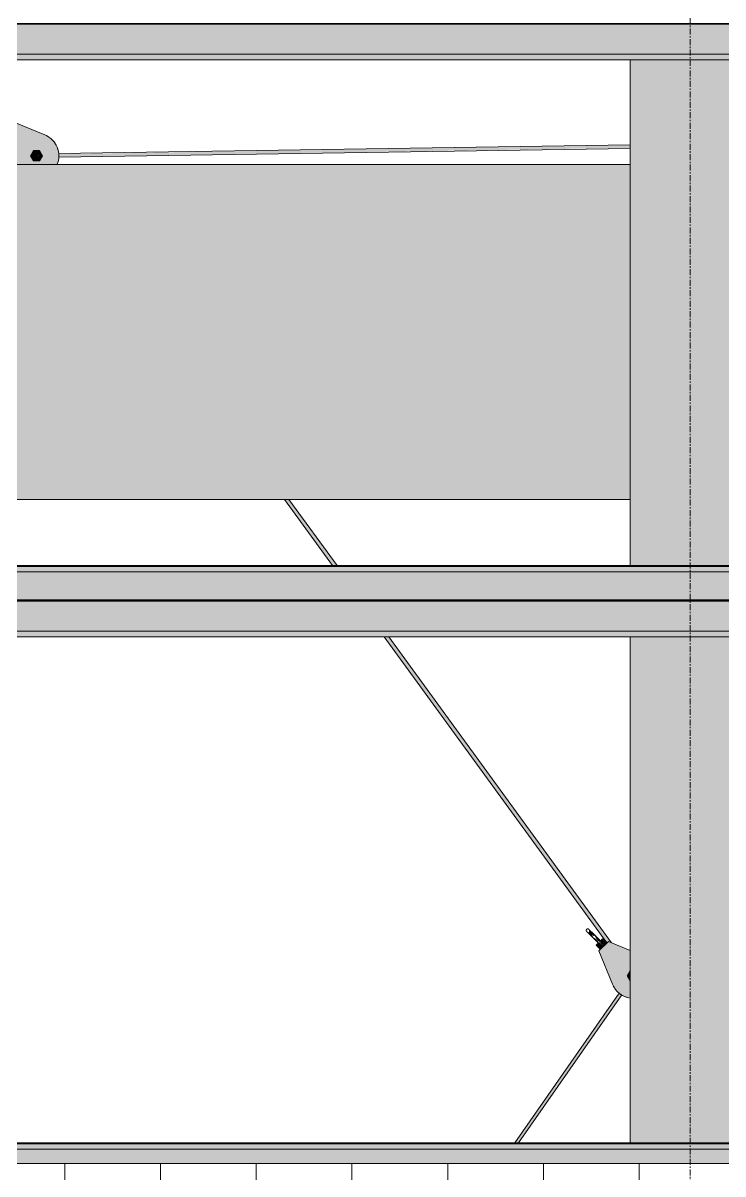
# Model space of a CAD drawing. Header units: inches. Extents: x 20478 to 36684, y -248 to 750.
# Drawn here: x 26700.3 to 26758.8, y 193.6 to 289.8 of the extents above; entities that cross this region are included whole.
import ezdxf

# ---------------------------------------------------------------- set-up
doc = ezdxf.new("R2010")
doc.units = ezdxf.units.IN
doc.header["$MEASUREMENT"] = 0
doc.linetypes.add('Grid Line 1_2_', pattern=[0.875, 0.5, -0.125, 0.125, -0.125])
for name, color, linetype, lineweight in [('A-WALL-PATT', 111, 'Continuous', 13), ('L-SITE-WALL', 31, 'Continuous', 13), ('M-HVAC-DUCT', 70, 'Continuous', 9), ('Q-SPCQ', 91, 'Continuous', 9), ('S-BEAM', 12, 'Continuous', 9), ('S-GRID', 1, 'Continuous', 9)]:
    doc.layers.add(name, color=color, linetype=linetype, lineweight=lineweight)

# ---------------------------------------------------------------- blocks, each defined once
blk = doc.blocks.new('Basketball_Backstop-Performance_Sports_Systems-3103-Ceiling_Hung - 27_-0_ to 27_-11 7_8_-V28-Elevation - South')
at = {"layer": 'Q-SPCQ'}
h = blk.add_hatch(color=256, dxfattribs=at)
h.paths.add_polyline_path([(24768.201, 278), (24769.968, 278), (24770.06, 278.208), (24770.138, 278.662), (24770.103, 279.121), (24769.885, 279.671), (24769.71, 279.945), (24769.375, 280.261), (24768.682, 280.605), (24766.188, 281.623), (24765.393, 280.827), (24766.552, 278), (24768.154, 278)], flags=0)
h.paths.add_polyline_path([(24768.088, 278.312), (24767.99, 278.353), (24767.76, 278.75), (24768.049, 279.187), (24768.533, 279.16), (24768.763, 278.738), (24768.456, 278.312), (24768.107, 278.312)], flags=0)
h = blk.add_hatch(color=256, dxfattribs=at)
h.paths.add_polyline_path([(24770.131, 278.622), (24817.89, 279.407), (24817.89, 279.663), (24770.122, 278.889), (24770.132, 278.628)], flags=0)
h.paths.add_polyline_path([(24768.488, 278.639), (24768.503, 278.823), (24768.46, 278.793), (24768.482, 278.642)], flags=0)
h.paths.add_polyline_path([(24827.89, 279.503), (24909.169, 280.787), (24909.112, 280.937), (24908.857, 280.978), (24908.857, 281.049), (24877.88, 280.577), (24827.89, 279.769), (24827.89, 279.505)], flags=0)
h.paths.add_polyline_path([(24911.542, 280.829), (24911.549, 280.873), (24911.54, 280.833)], flags=0)
h = blk.add_hatch(color=256, dxfattribs=at)
h.paths.add_polyline_path([(24768.013, 278.312), (24768.518, 278.312), (24768.77, 278.75), (24768.518, 279.187), (24768.013, 279.187), (24767.76, 278.75), (24767.922, 278.47)], flags=0)
h.paths.add_polyline_path([(24768.265, 278.5), (24768.088, 278.573), (24768.015, 278.75), (24768.088, 278.927), (24768.265, 279), (24768.442, 278.927), (24768.515, 278.75), (24768.442, 278.573), (24768.33, 278.509)], flags=0)
for points in [[(24768.39, 278.533), (24768.482, 278.625), (24768.442, 278.927), (24768.201, 278.991), (24768.088, 278.927), (24768.015, 278.75), (24768.14, 278.533), (24768.265, 278.533)], [(24814.784, 213.368), (24814.784, 213.471), (24814.727, 213.549), (24814.704, 213.619), (24814.45, 213.873), (24814.401, 213.772), (24814.616, 213.562)], [(24814.893, 213.476), (24814.825, 213.58), (24814.955, 213.539), (24814.447, 214.017), (24814.45, 213.926), (24814.45, 213.873), (24814.506, 213.817), (24814.792, 213.532)], [(24815.346, 212.977), (24815.414, 213.056), (24815.108, 213.369), (24814.997, 213.409), (24815.013, 213.358), (24815.108, 213.216), (24815.29, 213.034), (24815.341, 213.056)], [(24815.409, 212.402), (24815.665, 212.658), (24815.341, 212.969), (24815.266, 212.91), (24815.234, 212.934), (24815.056, 212.755), (24815.383, 212.428)], [(24817.89, 208.336), (24817.865, 209.786), (24817.635, 210.183), (24817.89, 210.73), (24817.89, 212.31), (24816.063, 213.056), (24815.268, 212.26), (24816.629, 209.073), (24816.945, 208.738), (24817.403, 208.467), (24817.77, 208.345)], [(24815.665, 212.658), (24815.895, 212.941), (24815.541, 213.241), (24815.414, 213.056), (24815.42, 213.022), (24815.346, 212.977), (24815.433, 212.89)], [(24817.89, 209.746), (24817.888, 210.621), (24817.635, 210.183), (24817.888, 209.746)], [(24808.326, 196.232), (24808.554, 196.232), (24817.145, 208.604), (24816.945, 208.689), (24808.32, 196.232)]]:
    blk.add_hatch(color=256, dxfattribs=at).paths.add_polyline_path(points, flags=0)
h = blk.add_hatch(color=256, dxfattribs=at)
h.paths.add_polyline_path([(24815.944, 212.937), (24816.119, 213.033), (24816.32, 212.951), (24797.666, 238.518), (24797.336, 238.518), (24815.921, 212.968)], flags=0)
h.paths.add_polyline_path([(24793.378, 244.482), (24793.385, 244.482), (24789.314, 250), (24788.985, 250), (24793.055, 244.482), (24793.368, 244.482)], flags=0)
h = blk.add_hatch(color=256, dxfattribs=at)
h.paths.add_polyline_path([(24815.293, 212.89), (24815.346, 212.977), (24815.161, 212.989), (24815.268, 212.909)], flags=0)
h.paths.add_polyline_path([(24815.161, 212.989), (24815.234, 213.055), (24815.234, 213.09), (24814.888, 213.368), (24814.895, 213.333), (24814.784, 213.368), (24815.108, 213.041)], flags=0)
for p, q in [((24768.974, 280.486), (24766.188, 281.623)), ((24768.013, 279.187), (24767.76, 278.75)), ((24768.518, 279.187), (24768.013, 279.187)), ((24768.77, 278.75), (24768.518, 279.187)), ((24817.89, 279.663), (24770.117, 278.935)), ((24770.131, 278.622), (24817.89, 279.35)), ((24767.76, 278.75), (24768.013, 278.312)), ((24768.013, 278.312), (24768.518, 278.312)), ((24768.518, 278.312), (24768.77, 278.75)), ((24788.985, 250), (24792.998, 244.482)), ((24793.385, 244.482), (24789.371, 250)), ((24797.336, 238.518), (24815.944, 212.937)), ((24816.32, 212.951), (24797.723, 238.518)), ((24815.047, 212.746), (24815.4, 212.393)), ((24815.056, 212.755), (24815.179, 212.879)), ((24815.268, 212.26), (24816.063, 213.056)), ((24815.444, 213.144), (24815.568, 213.268)), ((24815.931, 212.923), (24815.577, 213.277)), ((24817.89, 212.31), (24816.063, 213.056)), ((24815.268, 212.26), (24816.404, 209.475)), ((24817.888, 210.621), (24817.635, 210.183)), ((24817.635, 210.183), (24817.888, 209.746)), ((24816.969, 208.723), (24808.25, 196.232)), ((24808.554, 196.232), (24817.18, 208.589))]:
    blk.add_line(p, q, dxfattribs=at)
at = {"layer": 'Q-SPCQ', "flags": 128}
for points in [[(24814.251, 213.895), (24814.248, 213.899), (24814.244, 213.903), (24814.241, 213.907), (24814.238, 213.911), (24814.235, 213.915), (24814.233, 213.919), (24814.23, 213.923), (24814.228, 213.928), (24814.226, 213.932), (24814.224, 213.937), (24814.222, 213.941), (24814.22, 213.946), (24814.219, 213.951), (24814.218, 213.956), (24814.217, 213.961), (24814.216, 213.966), (24814.215, 213.971), (24814.215, 213.976), (24814.215, 213.981), (24814.215, 213.986), (24814.215, 213.991), (24814.215, 213.996), (24814.216, 214.001), (24814.216, 214.005), (24814.217, 214.01), (24814.219, 214.015), (24814.22, 214.02), (24814.221, 214.025), (24814.223, 214.029), (24814.225, 214.034), (24814.227, 214.039), (24814.23, 214.043), (24814.232, 214.047), (24814.235, 214.052), (24814.237, 214.056), (24814.24, 214.06), (24814.243, 214.064), (24814.247, 214.068), (24814.25, 214.071), (24814.251, 214.072)], [(24814.251, 214.072), (24814.255, 214.076), (24814.258, 214.079), (24814.262, 214.082), (24814.266, 214.085), (24814.27, 214.088), (24814.275, 214.091), (24814.279, 214.093), (24814.283, 214.095), (24814.288, 214.098), (24814.293, 214.1), (24814.297, 214.101), (24814.302, 214.103), (24814.307, 214.104), (24814.312, 214.106), (24814.316, 214.107), (24814.321, 214.107), (24814.326, 214.108), (24814.331, 214.108), (24814.336, 214.109), (24814.341, 214.109), (24814.346, 214.109), (24814.351, 214.108), (24814.356, 214.108), (24814.361, 214.107), (24814.366, 214.106), (24814.371, 214.105), (24814.376, 214.103), (24814.381, 214.102), (24814.385, 214.1), (24814.39, 214.098), (24814.394, 214.096), (24814.399, 214.094), (24814.403, 214.091), (24814.407, 214.089), (24814.412, 214.086), (24814.416, 214.083), (24814.42, 214.08), (24814.423, 214.077), (24814.427, 214.073), (24814.428, 214.072)], [(24814.781, 213.365), (24814.76, 213.386), (24814.739, 213.407), (24814.718, 213.429), (24814.697, 213.45), (24814.676, 213.47), (24814.655, 213.491), (24814.635, 213.512), (24814.615, 213.532), (24814.595, 213.552), (24814.575, 213.572), (24814.556, 213.591), (24814.537, 213.61), (24814.518, 213.629), (24814.5, 213.647), (24814.482, 213.664), (24814.465, 213.682), (24814.448, 213.699), (24814.432, 213.715), (24814.416, 213.73), (24814.401, 213.745), (24814.387, 213.76), (24814.373, 213.774), (24814.36, 213.787), (24814.347, 213.799), (24814.335, 213.811), (24814.324, 213.822), (24814.314, 213.833), (24814.304, 213.842), (24814.295, 213.851), (24814.287, 213.859), (24814.28, 213.867), (24814.273, 213.873), (24814.268, 213.879), (24814.263, 213.884), (24814.259, 213.888), (24814.256, 213.891), (24814.253, 213.893), (24814.252, 213.895), (24814.251, 213.895)], [(24814.251, 213.895), (24814.252, 213.895), (24814.253, 213.894), (24814.255, 213.892), (24814.258, 213.889), (24814.262, 213.885), (24814.266, 213.88), (24814.272, 213.875), (24814.278, 213.868), (24814.285, 213.861), (24814.293, 213.854), (24814.302, 213.845), (24814.311, 213.835), (24814.321, 213.825), (24814.332, 213.814), (24814.344, 213.803), (24814.356, 213.79), (24814.369, 213.777), (24814.383, 213.764), (24814.397, 213.749), (24814.412, 213.735), (24814.427, 213.719), (24814.444, 213.703), (24814.46, 213.686), (24814.477, 213.669), (24814.495, 213.652), (24814.513, 213.634), (24814.532, 213.615), (24814.55, 213.596), (24814.57, 213.577), (24814.589, 213.557), (24814.609, 213.537), (24814.629, 213.517), (24814.65, 213.497), (24814.671, 213.476), (24814.691, 213.455), (24814.712, 213.434), (24814.733, 213.413), (24814.755, 213.392), (24814.776, 213.371), (24814.781, 213.365)], [(24814.958, 213.542), (24814.937, 213.563), (24814.916, 213.584), (24814.895, 213.605), (24814.874, 213.626), (24814.853, 213.647), (24814.832, 213.668), (24814.812, 213.688), (24814.791, 213.709), (24814.771, 213.729), (24814.752, 213.748), (24814.732, 213.768), (24814.713, 213.787), (24814.695, 213.805), (24814.677, 213.824), (24814.659, 213.841), (24814.642, 213.859), (24814.625, 213.875), (24814.609, 213.892), (24814.593, 213.907), (24814.578, 213.922), (24814.563, 213.937), (24814.549, 213.951), (24814.536, 213.964), (24814.524, 213.976), (24814.512, 213.988), (24814.501, 213.999), (24814.491, 214.01), (24814.481, 214.019), (24814.472, 214.028), (24814.464, 214.036), (24814.457, 214.043), (24814.45, 214.05), (24814.445, 214.056), (24814.44, 214.06), (24814.436, 214.064), (24814.432, 214.068), (24814.43, 214.07), (24814.429, 214.071), (24814.428, 214.072)], [(24814.428, 214.072), (24814.428, 214.072), (24814.43, 214.07), (24814.432, 214.068), (24814.435, 214.065), (24814.438, 214.062), (24814.443, 214.057), (24814.449, 214.051), (24814.455, 214.045), (24814.462, 214.038), (24814.47, 214.03), (24814.478, 214.022), (24814.488, 214.012), (24814.498, 214.002), (24814.509, 213.991), (24814.521, 213.98), (24814.533, 213.967), (24814.546, 213.954), (24814.56, 213.941), (24814.574, 213.926), (24814.589, 213.911), (24814.604, 213.896), (24814.62, 213.88), (24814.637, 213.863), (24814.654, 213.846), (24814.672, 213.828), (24814.69, 213.81), (24814.708, 213.792), (24814.727, 213.773), (24814.746, 213.754), (24814.766, 213.734), (24814.786, 213.714), (24814.806, 213.694), (24814.827, 213.673), (24814.847, 213.653), (24814.868, 213.632), (24814.889, 213.611), (24814.91, 213.59), (24814.931, 213.569), (24814.953, 213.548), (24814.958, 213.542)], [(24814.781, 213.365), (24814.803, 213.344), (24814.824, 213.323), (24814.845, 213.302), (24814.866, 213.281), (24814.887, 213.26), (24814.908, 213.239), (24814.928, 213.218), (24814.948, 213.198), (24814.968, 213.178), (24814.988, 213.159), (24815.007, 213.139), (24815.026, 213.12), (24815.045, 213.102), (24815.063, 213.083), (24815.081, 213.066), (24815.098, 213.048), (24815.115, 213.032), (24815.131, 213.015), (24815.147, 213), (24815.162, 212.985), (24815.176, 212.97), (24815.19, 212.956), (24815.203, 212.943), (24815.216, 212.931), (24815.228, 212.919), (24815.239, 212.908), (24815.249, 212.897), (24815.259, 212.888), (24815.268, 212.879), (24815.276, 212.871), (24815.283, 212.863), (24815.29, 212.857), (24815.295, 212.851), (24815.3, 212.846), (24815.304, 212.842), (24815.307, 212.839), (24815.31, 212.837), (24815.311, 212.835), (24815.312, 212.835)], [(24815.207, 212.94), (24815.194, 212.953), (24815.18, 212.966), (24815.166, 212.981), (24815.151, 212.996), (24815.135, 213.011), (24815.119, 213.027), (24815.103, 213.044), (24815.086, 213.061), (24815.068, 213.079), (24815.05, 213.097), (24815.031, 213.115), (24815.013, 213.134), (24814.993, 213.153), (24814.974, 213.173), (24814.954, 213.193), (24814.934, 213.213), (24814.913, 213.233), (24814.892, 213.254), (24814.872, 213.275), (24814.851, 213.296), (24814.83, 213.317), (24814.808, 213.338), (24814.787, 213.359), (24814.781, 213.365)], [(24814.958, 213.542), (24814.979, 213.521), (24815.001, 213.499), (24815.022, 213.478), (24815.043, 213.457), (24815.064, 213.436), (24815.084, 213.416), (24815.105, 213.395), (24815.125, 213.375), (24815.145, 213.355), (24815.165, 213.335), (24815.184, 213.316), (24815.203, 213.297), (24815.222, 213.278), (24815.24, 213.26), (24815.258, 213.242), (24815.275, 213.225), (24815.292, 213.208), (24815.308, 213.192), (24815.324, 213.176), (24815.339, 213.161), (24815.353, 213.147), (24815.367, 213.133), (24815.38, 213.12)], [(24815.489, 213.011), (24815.488, 213.012), (24815.487, 213.013), (24815.485, 213.015), (24815.482, 213.018), (24815.478, 213.022), (24815.473, 213.027), (24815.468, 213.032), (24815.462, 213.038), (24815.455, 213.045), (24815.447, 213.053), (24815.438, 213.062), (24815.429, 213.071), (24815.418, 213.082), (24815.408, 213.092), (24815.396, 213.104), (24815.384, 213.116), (24815.371, 213.129), (24815.357, 213.143), (24815.343, 213.157), (24815.328, 213.172), (24815.312, 213.188), (24815.296, 213.204), (24815.28, 213.221), (24815.262, 213.238), (24815.245, 213.255), (24815.227, 213.273), (24815.208, 213.292), (24815.189, 213.311), (24815.17, 213.33), (24815.15, 213.35), (24815.13, 213.37), (24815.11, 213.39), (24815.09, 213.41), (24815.069, 213.431), (24815.048, 213.452), (24815.027, 213.473), (24815.006, 213.494), (24814.985, 213.515), (24814.964, 213.536), (24814.958, 213.542)], [(24815.312, 212.835), (24815.311, 212.835), (24815.31, 212.836), (24815.308, 212.839), (24815.305, 212.841), (24815.301, 212.845), (24815.297, 212.85), (24815.291, 212.855), (24815.285, 212.862), (24815.278, 212.869), (24815.27, 212.877), (24815.261, 212.885), (24815.252, 212.895), (24815.242, 212.905)], [(24815.489, 212.835), (24815.485, 212.831), (24815.481, 212.828), (24815.477, 212.825), (24815.473, 212.822), (24815.469, 212.819), (24815.465, 212.816), (24815.461, 212.814), (24815.456, 212.811), (24815.452, 212.809), (24815.447, 212.807), (24815.443, 212.805), (24815.438, 212.804), (24815.433, 212.802), (24815.428, 212.801), (24815.423, 212.8), (24815.418, 212.799), (24815.413, 212.799), (24815.408, 212.798), (24815.403, 212.798), (24815.398, 212.798), (24815.393, 212.798), (24815.388, 212.799), (24815.383, 212.799), (24815.378, 212.8), (24815.374, 212.801), (24815.369, 212.802), (24815.364, 212.803), (24815.359, 212.805), (24815.354, 212.807), (24815.35, 212.809), (24815.345, 212.811), (24815.341, 212.813), (24815.336, 212.816), (24815.332, 212.818), (24815.328, 212.821), (24815.324, 212.824), (24815.32, 212.827), (24815.316, 212.83), (24815.313, 212.834), (24815.312, 212.835)], [(24815.416, 213.084), (24815.426, 213.074), (24815.436, 213.064), (24815.444, 213.056), (24815.453, 213.048), (24815.46, 213.04), (24815.466, 213.034), (24815.472, 213.028), (24815.477, 213.023), (24815.481, 213.019), (24815.484, 213.016), (24815.486, 213.014), (24815.488, 213.012), (24815.489, 213.012)], [(24815.489, 213.011), (24815.492, 213.008), (24815.495, 213.004), (24815.499, 213), (24815.502, 212.996), (24815.504, 212.992), (24815.507, 212.988), (24815.51, 212.984), (24815.512, 212.979), (24815.514, 212.975), (24815.516, 212.97), (24815.518, 212.965), (24815.519, 212.961), (24815.521, 212.956), (24815.522, 212.951), (24815.523, 212.946), (24815.524, 212.941), (24815.524, 212.936), (24815.525, 212.931), (24815.525, 212.926), (24815.525, 212.921), (24815.525, 212.916), (24815.525, 212.911), (24815.524, 212.906), (24815.523, 212.901), (24815.522, 212.896), (24815.521, 212.892), (24815.52, 212.887), (24815.518, 212.882), (24815.517, 212.877), (24815.515, 212.873), (24815.512, 212.868), (24815.51, 212.864), (24815.508, 212.859), (24815.505, 212.855), (24815.502, 212.851), (24815.499, 212.847), (24815.496, 212.843), (24815.493, 212.839), (24815.49, 212.836), (24815.489, 212.835)]]:
    blk.add_lwpolyline(points, dxfattribs=at)
at = {"layer": 'Q-SPCQ'}
for centre, radius, start, end in [((24768.265, 278.75), 1.875, 336.23079, 67.80281), ((24768.265, 278.75), 1.875, 57.00781, 63.65552), ((24768.265, 278.75), 1.875, 45, 49.02965), ((24768.265, 278.75), 1.875, 42.41882, 45), ((24768.265, 278.75), 1.875, 27.83737, 34.37628), ((24768.265, 278.75), 1.875, 15, 19.67738), ((24768.265, 278.75), 0.25, 90, 225), ((24768.265, 278.75), 0.25, 150, 225), ((24768.265, 278.75), 0.25, 225, 270), ((24768.265, 278.75), 0.25, 90, 120), ((24768.265, 278.75), 0.25, 240, 270), ((24768.265, 278.75), 0.25, 60, 89.99037), ((24768.265, 278.75), 0.25, 45, 89.99037), ((24768.265, 278.75), 0.25, 270.00963, 45), ((24768.265, 278.75), 0.25, 270.00963, 300), ((24768.265, 278.75), 0.25, 330, 45), ((24768.265, 278.75), 1.875, 345, 349.92609), ((24768.265, 278.75), 1.875, 0, 4.89423), ((24818.14, 210.183), 1.875, 202.19719, 262.30547), ((24818.14, 210.183), 1.875, 206.34448, 212.99219), ((24818.14, 210.183), 1.875, 220.97035, 225), ((24818.14, 210.183), 1.875, 225, 227.58118), ((24818.14, 210.183), 1.875, 235.62372, 242.16263), ((24818.14, 210.183), 1.875, 250.32262, 255)]:
    blk.add_arc(centre, radius, start, end, dxfattribs=at)
blk = doc.blocks.new('columns and girder2 - one-V49-Elevation - South')
at = {"layer": 'S-BEAM'}
h = blk.add_hatch(color=256, dxfattribs=at)
h.paths.add_polyline_path([(25396.89, 196.232), (25406.89, 196.232), (25406.89, 238.518), (25396.89, 238.518), (25396.89, 232.7)], flags=0)
h.paths.add_polyline_path([(25396.89, 244.482), (25406.89, 244.482), (25406.89, 286.768), (25396.89, 286.768), (25396.89, 271.757)], flags=0)
h.paths.add_polyline_path([(25396.89, 292.732), (25406.89, 292.732), (25406.89, 332.878), (25396.89, 332.878), (25396.89, 310.814)], flags=0)
for p, q in [((25396.89, 244.482), (25396.89, 286.768)), ((25396.89, 196.232), (25396.89, 238.518))]:
    blk.add_line(p, q, dxfattribs=at)
blk = doc.blocks.new('Girt_Z - 10_D-1179800-Elevation - South')
at = {"layer": 'S-BEAM'}
h = blk.add_hatch(color=256, dxfattribs=at)
h.paths.add_polyline_path([(24808.763, 196.148), (25679.64, 196.148), (25679.64, 196.232), (24634.765, 196.232), (24634.765, 196.148), (24774.205, 196.148)], flags=0)
h.paths.add_polyline_path([(24630.015, 196.148), (24630.015, 196.232), (24246.265, 196.232), (24246.265, 196.148), (24566.855, 196.148)], flags=0)
h.paths.add_polyline_path([(22908.055, 196.148), (24241.515, 196.148), (24241.515, 196.232), (22811.14, 196.232), (22811.14, 196.148), (22838.938, 196.148)], flags=0)
h = blk.add_hatch(color=256, dxfattribs=at)
h.paths.add_polyline_path([(22811.14, 195.699), (24241.515, 195.699), (24241.515, 196.148), (22811.14, 196.148)], flags=0)
h.paths.add_polyline_path([(25679.64, 195.699), (25679.64, 196.148), (24634.765, 196.148), (24634.765, 195.699), (25672.721, 195.699)], flags=0)
h.paths.add_polyline_path([(24246.265, 195.699), (24630.015, 195.699), (24630.015, 196.148), (24246.265, 196.148)], flags=0)
h = blk.add_hatch(color=256, dxfattribs=at)
h.paths.add_polyline_path([(24748.286, 194.5), (25679.64, 194.5), (25679.64, 195.699), (24634.765, 195.699), (24634.765, 194.5), (24739.646, 194.5)], flags=0)
h.paths.add_polyline_path([(22838.938, 194.5), (24241.515, 194.5), (24241.515, 195.699), (22811.14, 195.699), (22811.14, 194.5)], flags=0)
h.paths.add_polyline_path([(24246.265, 194.5), (24630.015, 194.5), (24630.015, 195.699), (24246.265, 195.699)], flags=0)
for p, q in [((25679.64, 196.232), (24634.765, 196.232)), ((25679.64, 196.148), (24634.765, 196.148)), ((25679.64, 195.699), (24634.765, 195.699))]:
    blk.add_line(p, q, dxfattribs=at)
blk = doc.blocks.new('Girt_Z - 10_D-V56-Elevation - South')
at = {"layer": 'S-BEAM'}
for points in [[(25836.874, 244.398), (26269.018, 244.398), (26269.018, 244.482), (22791.389, 244.482), (22791.389, 244.398), (25828.234, 244.398)], [(25836.874, 243.949), (26269.018, 243.949), (26269.018, 244.398), (22791.389, 244.398), (22791.389, 243.949), (25828.234, 243.949)], [(24566.855, 241.555), (25678.64, 241.576), (25678.64, 241.629), (22812.14, 241.576), (22812.14, 241.555), (24497.738, 241.555)], [(25465.371, 241.367), (25678.64, 241.367), (25678.64, 241.555), (22812.14, 241.5), (22812.14, 241.367), (25396.255, 241.367)], [(25678.703, 239), (25679.64, 239), (25679.64, 239.456), (25678.14, 239.5), (25678.64, 240), (25678.64, 241.367), (22812.14, 241.367), (22812.14, 240), (22812.64, 239.5), (22812.596, 239.456), (22811.14, 239.456), (22811.14, 239), (25678.64, 239)], [(25465.371, 238.518), (25679.64, 238.518), (25679.64, 239), (22811.14, 239), (22811.14, 238.518), (25396.255, 238.518)]]:
    blk.add_hatch(color=256, dxfattribs=at).paths.add_polyline_path(points, flags=0)
h = blk.add_hatch(color=256, dxfattribs=at)
h.paths.add_polyline_path([(25678.64, 241.629), (25678.64, 243.5), (26269.018, 243.5), (26269.018, 243.949), (22791.389, 243.949), (22791.389, 243.5), (22812.14, 243.5), (22812.14, 241.629), (25672.721, 241.629)], flags=0)
h.paths.add_polyline_path([(26272.89, 243.5), (26272.89, 243.549), (26272.64, 243.5)], flags=0)
for p, q in [((26269.018, 244.482), (22791.389, 244.482)), ((26269.018, 244.398), (22791.389, 244.398)), ((26269.018, 243.949), (22791.389, 243.949)), ((25678.64, 241.629), (22812.14, 241.629)), ((25678.64, 241.555), (22812.14, 241.555)), ((22811.14, 239), (25679.64, 239)), ((25679.64, 238.518), (22811.14, 238.518))]:
    blk.add_line(p, q, dxfattribs=at)
blk = doc.blocks.new('Girt_Z - 10_D-1179799-Elevation - South')
at = {"layer": 'S-BEAM'}
for points in [[(25465.371, 289.617), (26270.89, 289.617), (26270.89, 289.805), (22791.389, 289.75), (22791.389, 289.617), (25396.255, 289.617)], [(26268.853, 287.25), (26270.89, 287.25), (26270.89, 289.617), (22791.389, 289.617), (22791.389, 287.25), (26260.213, 287.25)], [(26268.853, 286.768), (26270.89, 286.768), (26270.89, 287.25), (22791.389, 287.25), (22791.389, 286.768), (26260.213, 286.768)]]:
    blk.add_hatch(color=256, dxfattribs=at).paths.add_polyline_path(points, flags=0)
for p, q in [((26270.89, 289.805), (22791.389, 289.805)), ((22791.389, 287.25), (26270.89, 287.25)), ((26270.89, 286.768), (22791.389, 286.768))]:
    blk.add_line(p, q, dxfattribs=at)

msp = doc.modelspace()

# ---------------------------------------------------------------- hatches: boundary and pattern name
at = {"layer": 'A-WALL-PATT', "lineweight": 9}
h = msp.add_hatch(dxfattribs=at)
h.set_pattern_fill('FP_19', color=256, style=0, pattern_type=2)
h.set_pattern_definition([(90, (28207.801, 0), (-8, 5e-16), [])])
h.paths.add_polyline_path([(24744.3103, 176), (27612.8103, 176), (27612.8103, 194.5), (24744.3103, 194.5), (24744.3103, 193.64246)], flags=0)
at = {"layer": 'M-HVAC-DUCT', "lineweight": 5}
h = msp.add_hatch(color=256, dxfattribs=at)
h.paths.add_polyline_path([(26335.52725, 264), (26461.5603, 264), (26461.5603, 278), (26335.52725, 278), (26335.52725, 266.43107)], flags=0)
h.paths.add_polyline_path([(27329.42488, 264), (27330.0603, 264), (27330.0603, 278), (27050.5603, 278), (27050.5603, 264), (27260.30822, 264)], flags=0)
h.paths.add_polyline_path([(27340.0603, 264), (27619.5603, 264), (27619.5603, 278), (27340.0603, 278), (27340.0603, 265.74186)], flags=0)
h.paths.add_polyline_path([(26471.5603, 264), (26751.0603, 264), (26751.0603, 278), (26471.5603, 278), (26471.5603, 264.23588)], flags=0)
h.paths.add_polyline_path([(27040.5603, 264), (27040.5603, 278), (26761.0603, 278), (26761.0603, 264), (26983.84155, 264)], flags=0)
h.paths.add_polyline_path([(27737.52725, 264), (27737.52725, 278), (27629.5603, 277.98362), (27629.5603, 264), (27735.4853, 264)], flags=0)
h = msp.add_hatch(color=256, dxfattribs=at)
h.paths.add_polyline_path([(26471.5603, 250), (26751.0603, 250), (26751.0603, 264), (26471.5603, 264), (26471.5603, 250.19205)], flags=0)
h.paths.add_polyline_path([(26335.52725, 250), (26461.5603, 250), (26461.5603, 264), (26335.52725, 264), (26335.52725, 250.21269)], flags=0)
h.paths.add_polyline_path([(26776.49155, 250), (27040.5603, 250), (27040.5603, 264), (26761.0603, 264), (26761.0603, 250)], flags=0)
h.paths.add_polyline_path([(27050.5603, 250), (27330.0603, 250), (27330.0603, 264), (27050.5603, 264), (27050.5603, 250.10422)], flags=0)
h.paths.add_polyline_path([(27467.65822, 250), (27619.5603, 250.0179), (27619.5603, 264), (27340.0603, 264), (27340.0603, 250), (27398.54155, 250)], flags=0)
h.paths.add_polyline_path([(27737.52725, 250), (27737.52725, 264), (27629.5603, 264), (27629.5603, 250), (27726.84572, 250)], flags=0)

# ---------------------------------------------------------------- linework, layer by layer
at = {"layer": 'L-SITE-WALL'}
msp.add_line((27612.8103, 194.5), (24744.3103, 194.5), dxfattribs=at)
at = {"layer": 'M-HVAC-DUCT'}
for p, q in [((26751.0603, 278), (26471.5603, 278)), ((26471.5603, 250), (26751.0603, 250))]:
    msp.add_line(p, q, dxfattribs=at)
at = {"layer": 'S-BEAM'}
for p, q in [((24724.5593, 289.75), (28210.9383, 289.75)), ((24745.3103, 241.5), (27611.8103, 241.5))]:
    msp.add_line(p, q, dxfattribs=at)
at = {"layer": 'S-GRID', "linetype": 'Grid Line 1_2_'}
msp.add_line((26756.0603, -132), (26756.0603, 573.76478), dxfattribs=at)
msp.add_line((26756.0603, -132), (26756.0603, 573.76478), dxfattribs=at)

# ---------------------------------------------------------------- block references
at = {"layer": 'Q-SPCQ'}
msp.add_blockref('Basketball_Backstop-Performance_Sports_Systems-3103-Ceiling_Hung - 27_-0_ to 27_-11 7_8_-V28-Elevation - South', (1933.17007, 0), dxfattribs=at)
at = {"layer": 'S-BEAM'}
for name, p in [('columns and girder2 - one-V49-Elevation - South', (1354.17007, 0)), ('Girt_Z - 10_D-1179799-Elevation - South', (1933.17007, 0)), ('Girt_Z - 10_D-V56-Elevation - South', (1933.17007, 0)), ('Girt_Z - 10_D-1179800-Elevation - South', (1933.17007, 0))]:
    msp.add_blockref(name, p, dxfattribs=at)

doc.saveas('drawing.dxf')
